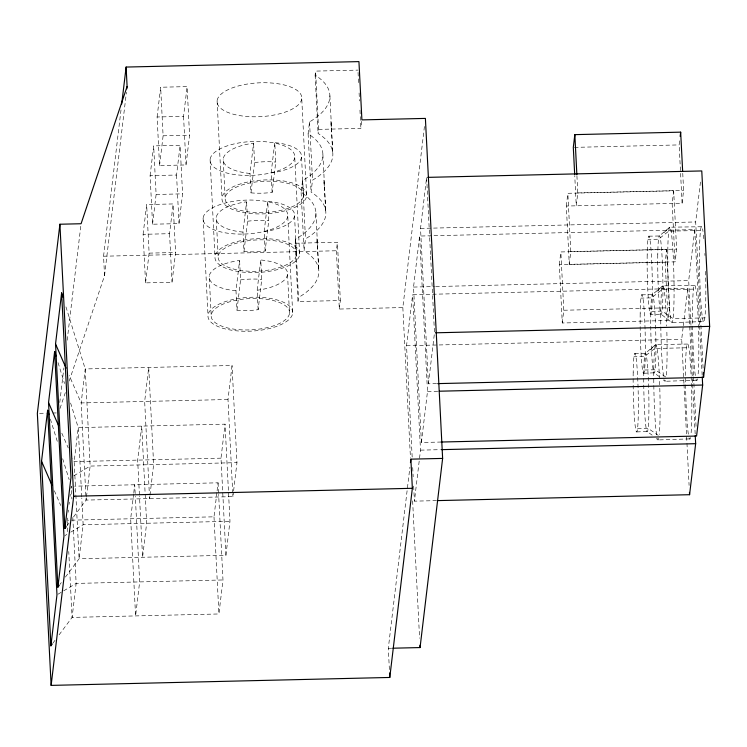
<?xml version="1.0" encoding="UTF-8"?>
<svg xmlns="http://www.w3.org/2000/svg" width="747" height="747" viewBox="0 0 747 747"><rect width="100%" height="100%" fill="white"/><g stroke="black" fill="none" stroke-linecap="round" stroke-linejoin="round"><path stroke-width="0.56" stroke-dasharray="3.73 2.8" d="M59.751 402.512L63.878 367.907M67.183 340.23L80.937 224.894M67.445 517.998L67.174 520.267L213.997 516.821L216.975 491.881M68.117 512.33L68.388 510.061M69.06 504.393L69.331 502.124M70.013 496.456L70.283 494.197M70.956 488.529L71.226 486.26L71.871 498.977M69.191 381.054L104.543 275.652L103.562 256.221L121.033 109.744M104.543 275.652L126.42 92.264M86.353 497.819L86.082 500.088L73.094 517.512M86.493 496.69L90.144 466.081L85.223 368.943L65.381 305.047M143.107 234.315L146.655 204.557L173.117 203.94L175.573 252.505L172.025 282.263L145.572 282.88L143.107 234.315L169.569 233.69L173.117 203.94M150.1 175.648L153.658 145.898L180.111 145.273L182.576 193.846L179.019 223.605L152.565 224.221L150.1 175.648L176.563 175.031L180.111 145.273M157.103 116.99L160.652 87.24L187.105 86.615L189.57 135.188L186.022 164.947L159.559 165.563L157.103 116.99L183.557 116.373L187.105 86.615M145.572 282.88L149.12 253.13L146.655 204.557M152.565 224.221L156.114 194.472L153.658 145.898M159.559 165.563L163.107 135.814L160.652 87.24M133.638 493.842L130.669 518.773L135.59 615.92L139.642 581.913L135.31 496.335M133.778 492.703L134.721 484.775L135.254 495.177M149.858 496.335L149.587 498.604L149.344 493.972M149.988 495.205L153.639 464.597L148.718 367.449L144.666 401.456L149.288 492.815M289.5 313.301A39.246 15.65 -2.9 0 0 232.392 301.06A39.246 15.65 -2.9 0 0 229.142 328.297A39.246 15.65 -2.9 0 0 289.5 313.301L287.53 274.448A39.246 15.65 -2.9 0 0 260.759 259.975L261.749 279.406L258.135 309.688A39.246 15.65 -2.9 0 1 236.967 310.182L235.987 290.751L239.6 260.47A39.246 15.65 -2.9 0 0 209.216 276.278L211.186 315.141M296.494 254.643A39.246 15.65 -2.9 0 0 239.385 242.402A39.246 15.65 -2.9 0 0 236.136 269.639A39.246 15.65 -2.9 0 0 296.494 254.643L294.533 215.79A39.246 15.65 -2.9 0 0 267.762 201.316L268.743 220.738L265.129 251.029A39.246 15.65 -2.9 0 1 243.97 251.524L242.98 232.093L246.594 201.811A39.246 15.65 -2.9 0 0 216.21 217.62L218.18 256.482M303.497 195.985A39.246 15.65 -2.9 0 0 246.379 183.743A39.246 15.65 -2.9 0 0 243.13 210.981A39.246 15.65 -2.9 0 0 303.497 195.985L301.527 157.131A39.246 15.65 -2.9 0 0 274.756 142.658L275.746 162.08L272.132 192.371A39.246 15.65 -2.9 0 1 250.964 192.866L249.974 173.435L253.588 143.153A39.246 15.65 -2.9 0 0 223.213 158.962L225.183 197.824M236.967 310.182L240.581 279.901L239.6 260.47M243.97 251.524L247.574 221.243L246.594 201.811M250.964 192.866L254.578 162.575L253.588 143.153M217.106 490.751L218.059 482.814L74.691 486.176M65.409 577.086L79.089 558.747L225.921 555.31L221 458.163L225.052 424.156L78.22 427.601L70.013 401.167M232.737 493.179L227.994 399.505L232.046 365.498L85.223 368.943L81.162 402.941L86.082 500.088L232.915 496.652L233.456 492.114M258.135 309.688L257.155 290.256L260.759 259.975M265.129 251.029L264.149 231.598L267.762 201.316M272.132 192.371L271.142 172.94L274.756 142.658M59.097 634.829L72.095 617.405L218.918 613.969L222.98 579.961L218.638 494.383M225.921 555.31L229.973 521.303L225.052 424.156M233.587 490.984L236.967 462.645L232.046 365.498M295.065 243.251L337.401 242.261L340.352 300.546L298.016 301.536L295.065 243.251L295.551 239.217A106.065 42.29 -2.9 0 0 301.125 192.455L302.544 180.559A106.065 42.29 -2.9 0 0 308.119 133.797L309.538 121.892A106.065 42.29 -2.9 0 0 315.122 75.139L315.598 71.105L357.934 70.106M298.016 301.536L298.501 297.502A106.065 42.29 -2.9 0 0 304.076 250.74L305.495 238.844A106.065 42.29 -2.9 0 0 311.079 192.082L312.498 180.186A106.065 42.29 -2.9 0 0 318.073 133.424L318.549 129.39L315.598 71.105M424.436 126.476L402.838 307.559L339.334 309.053L336.383 250.759L337.401 242.261M339.334 309.053L340.352 300.546M318.549 129.39L360.885 128.391L361.772 120.958M412.176 457.071L406.536 345.721L412.624 294.71L687.782 288.258L689.668 325.375M441.234 442.028L421.411 442.495L413.539 287.063L419.618 236.052L431.28 235.781M436.565 383.641L428.404 383.827L420.533 228.405L426.621 177.394L429.609 236.547M389.392 669.611L388.309 648.312L409.907 467.23M436.565 500.63L414.417 501.153L420.496 450.142L412.624 294.71M421.411 442.495L427.489 391.484L419.618 236.052M428.404 383.827L434.493 332.826L431.551 274.831M559.326 264.709L560.848 251.954L666.669 249.47L669.629 307.764L668.107 320.51L562.276 322.993L559.326 264.709L665.157 262.225L666.669 249.47M566.319 206.051L567.841 193.296L673.673 190.812L676.623 249.106L675.101 261.852L569.27 264.335L566.319 206.051L682.095 203.193L683.617 190.438L682.749 173.295M562.276 322.993L563.798 310.238L560.848 251.954M569.27 264.335L570.792 251.58L567.841 193.296M576.917 175.778L577.786 192.922L576.264 205.677L574.76 175.956M673.673 190.812L672.151 203.567L675.101 261.852M682.095 203.193L679.144 144.909L679.779 139.596M683.935 383.342L681.703 339.269L683.188 326.803M683.318 325.664L687.782 288.258M690.928 324.684L688.697 280.611L694.775 229.6L432.448 235.753M703.095 368.103L695.69 221.952L700.695 180.008M59.993 408.497L65.512 392.035M66.941 525.767L68.995 523.012M59.947 584.425L61.31 582.595M52.944 643.083L54.998 640.338M648.788 236.173L659.265 235.996L669.854 227.191L701.891 226.743M641.794 294.832L652.271 294.654L662.86 285.858L694.897 285.401M634.801 353.499L645.277 353.322L655.866 344.516L687.903 344.059M664.055 232.569L669.854 227.191M657.061 291.227L662.86 285.858M650.067 349.885L655.866 344.516A47.733 2.979 88.7 0 1 659.442 377.991M73.85 475.792L90.144 466.081L236.967 462.645M64.933 535.599L66.847 534.45M70.685 532.172L83.141 524.739L229.973 521.303M57.939 594.257L62.729 591.4M63.691 590.83L76.147 583.407L222.98 579.961M705.579 271.329A47.733 2.979 88.7 0 1 703.431 321.565L671.992 322.62L660.974 314.142L650.721 314.627M696.447 380.242L664.989 381.278L663.327 379.906M689.453 438.9L657.995 439.936L656.324 438.564M643.727 373.285L653.98 372.809L659.153 376.488M636.724 431.943L646.986 431.467L652.159 435.146M163.107 135.814L189.57 135.188M574.48 147.364L679.144 144.909M156.114 194.472L182.576 193.846M577.786 192.922L683.617 190.438M420.533 228.405L695.69 221.952M700.453 230.45L668.705 231.187L658.518 239.208L647.938 239.46M149.12 253.13L175.573 252.505M103.562 256.221L336.383 250.759M570.792 251.58L676.623 249.106M413.539 287.063L434.521 286.568M435.688 286.54L688.697 280.611M693.459 289.108L661.711 289.845L651.524 297.866L640.935 298.118M563.798 310.238L669.629 307.764M651.58 311.35L662.159 311.097L673.14 318.624L704.888 317.877M406.536 345.721L681.703 339.269M686.465 347.766L654.717 348.513L644.521 356.524L633.942 356.777M644.577 370.008L655.166 369.756L666.137 377.282A47.733 2.979 88.7 0 0 666.8 329.576M427.489 391.484L437.985 391.232M227.994 399.505L81.162 402.941L69.266 375.554M39.582 413.334L46.258 413.175M52.944 413.026L56.286 412.942M637.583 428.666L648.163 428.414L658.228 435.314M420.496 450.142L440.319 449.675M221 458.163L74.168 461.609L72.795 458.443M388.309 648.312L391.708 648.228M61.814 433.157L68.22 447.911M54.354 490.76L60.759 505.514M58.042 362.612L64.541 383.538M50.366 419.067L57.892 443.298M62.673 458.723L69.172 479.649M331.248 127.251L330.865 121.107L332.779 152.874L329.829 94.589M324.254 185.91L323.871 179.775L325.785 211.532L322.835 153.247M317.26 244.568L316.877 238.433L318.792 270.19L315.841 211.905M694.775 229.6L699.594 324.712M699.659 325.879L702.18 375.75M690.984 325.851L693.515 375.722M693.571 376.88L696.157 427.919M689.724 326.542L692.6 383.379M692.656 384.537L695.186 434.409M683.991 384.509L689.098 485.419M665.157 262.225L668.107 320.51M429.674 237.705L430.552 255.11M430.608 256.268L431.495 273.663M412.708 467.51L413.175 476.791M413.651 486.073L414.417 501.153M402.838 307.559L410.448 457.771M412.624 500.854L419.59 638.255M358.046 72.394L358.569 82.684M359.092 92.964L359.494 100.966M359.961 110.108L360.885 128.391M315.122 75.139L318.073 133.424M309.538 121.892L312.498 180.186M308.119 133.797L311.079 192.082M301.751 98.763A42.43 16.92 -2.9 0 1 236.491 114.982A42.43 16.92 -2.9 0 1 240.002 85.531A42.43 16.92 -2.9 0 1 301.751 98.763L306.672 195.91A42.43 16.92 -2.9 0 1 241.412 212.12A42.43 16.92 -2.9 0 1 244.923 182.67A42.43 16.92 -2.9 0 1 306.672 195.91M302.544 180.559L305.495 238.844M301.125 192.455L304.076 250.74M294.748 157.421A42.43 16.92 -2.9 0 1 229.497 173.64A42.43 16.92 -2.9 0 1 233.008 144.19A42.43 16.92 -2.9 0 1 294.748 157.421L299.668 254.568A42.43 16.92 -2.9 0 1 234.418 270.787A42.43 16.92 -2.9 0 1 237.929 241.337A42.43 16.92 -2.9 0 1 299.668 254.568M295.551 239.217L298.501 297.502M287.754 216.088A42.43 16.92 -2.9 0 1 222.503 232.298A42.43 16.92 -2.9 0 1 226.014 202.848A42.43 16.92 -2.9 0 1 287.754 216.088L292.675 313.226A42.43 16.92 -2.9 0 1 227.424 329.446A42.43 16.92 -2.9 0 1 230.935 299.995A42.43 16.92 -2.9 0 1 292.675 313.226M217.088 100.752L222.008 197.899M232.793 494.337L232.915 496.652M210.084 159.41L215.005 256.557M218.059 482.814L218.582 493.225M203.091 218.068L208.011 315.215M213.997 516.821L218.918 613.969M183.557 116.373L186.022 164.947M176.563 175.031L179.019 223.605M169.569 233.69L172.025 282.263M139.418 494.813L137.663 460.115L141.725 426.107L146.645 523.255L142.584 557.262L139.484 495.971M81.74 496.988L78.22 427.601L74.168 461.609L79.089 558.747L83.141 524.739L81.796 498.146M72.804 517.484L76.147 583.407L72.095 617.405L68.752 551.491M67.23 521.425L67.818 532.984M254.578 162.575A39.246 15.65 -2.9 0 1 275.746 162.08M301.527 157.131A39.246 15.65 -2.9 0 1 271.142 172.94M249.974 173.435A39.246 15.65 -2.9 0 1 223.213 158.962M247.574 221.243A39.246 15.65 -2.9 0 1 268.743 220.738M294.533 215.79A39.246 15.65 -2.9 0 1 264.149 231.598M242.98 232.093A39.246 15.65 -2.9 0 1 216.21 217.62M240.581 279.901A39.246 15.65 -2.9 0 1 261.749 279.406M287.53 274.448A39.246 15.65 -2.9 0 1 257.155 290.256M235.987 290.751A39.246 15.65 -2.9 0 1 209.216 276.278M703.431 321.565A47.733 2.979 88.7 0 1 699.5 260.526A47.733 2.979 88.7 0 1 703.011 231.495M703.469 235.062A47.733 2.979 88.7 0 1 704.048 241.094M704.869 253.448A47.733 2.979 88.7 0 1 704.981 255.567M665.586 380.391A47.733 2.979 88.7 0 1 664.279 379.859M663.588 376.227A47.733 2.979 88.7 0 1 661.263 295.056A47.733 2.979 88.7 0 1 666.688 326.112M697.53 378.85A47.733 2.979 88.7 0 1 696.036 379.112M695.336 375.489A47.733 2.979 88.7 0 1 692.674 302.246A47.733 2.979 88.7 0 1 697.39 304.178A47.733 2.979 88.7 0 1 697.885 376.535M658.789 438.256A47.733 2.979 88.7 0 1 657.052 437.546M656.594 434.894A47.733 2.979 88.7 0 1 653.756 378.962M653.746 375.657A47.733 2.979 88.7 0 1 655.894 344.526M659.573 381.353A47.733 2.979 88.7 0 1 659.694 384.78M659.806 388.235A47.733 2.979 88.7 0 1 659.302 434.427M690.536 437.518A47.733 2.979 88.7 0 1 689.033 437.77M688.342 434.147A47.733 2.979 88.7 0 1 685.681 360.904A47.733 2.979 88.7 0 1 690.387 362.837A47.733 2.979 88.7 0 1 690.891 435.193M667.799 249.984A47.733 2.979 88.7 0 0 671.955 322.611A47.733 2.979 88.7 0 0 673.01 252.122A47.733 2.979 88.7 0 0 667.799 249.984M657.771 254.662A39.246 2.446 88.7 0 0 661.188 314.375A39.246 2.446 88.7 0 0 662.057 256.426A39.246 2.446 88.7 0 0 657.771 254.662M647.191 254.914A39.246 2.446 88.7 0 0 650.609 314.618A39.246 2.446 88.7 0 0 651.468 256.669A39.246 2.446 88.7 0 0 647.191 254.914M650.777 313.32A39.246 2.446 88.7 0 0 654.195 373.033A39.246 2.446 88.7 0 0 655.054 315.085A39.246 2.446 88.7 0 0 650.777 313.32M640.188 313.572A39.246 2.446 88.7 0 0 643.615 373.285A39.246 2.446 88.7 0 0 644.474 315.327A39.246 2.446 88.7 0 0 640.188 313.572M643.783 371.978A39.246 2.446 88.7 0 0 647.201 431.691A39.246 2.446 88.7 0 0 648.06 373.743A39.246 2.446 88.7 0 0 643.783 371.978M633.195 372.23A39.246 2.446 88.7 0 0 636.612 431.943A39.246 2.446 88.7 0 0 637.48 373.986A39.246 2.446 88.7 0 0 633.195 372.23"/><path stroke-width="1.12" d="M126.122 67.062L127.102 86.493L81.078 223.736L59.909 224.231L37.35 413.39L51.132 685.391L389.785 677.454L412.353 488.295L410.869 459.153L442.626 458.415L425.398 118.409L361.903 119.894L358.943 61.609L126.122 67.062L121.714 103.973M52.262 643.998L50.899 645.838L41.543 461.263L47.631 410.252L48.994 414.66M59.256 585.34L57.892 587.179L48.546 402.605L54.624 351.594L55.997 356.002M66.259 526.682L64.886 528.521L55.539 343.937L61.618 292.936L62.991 297.343M50.899 645.838L56.977 594.827L47.631 410.252M57.892 587.179L63.971 536.169L54.624 351.594M64.886 528.521L70.974 477.51L61.618 292.936M51.132 685.391L73.692 496.241L59.909 224.231M126.831 88.8L127.102 86.493M410.458 462.617L410.869 459.153M392.847 648.209L420.057 647.565L442.626 458.415M682.637 171.016L680.666 132.154L574.835 134.637L573.313 147.392L574.704 174.817M680.162 136.402L680.666 132.154M437.733 500.602L689.574 494.701L695.653 443.69L695.242 435.576M702.245 376.908L702.656 385.032L696.568 436.043L441.234 442.028M437.733 383.613L703.562 377.384L709.65 326.374L701.778 170.942L427.779 177.366M435.66 332.798L709.65 326.374M439.152 391.213L702.656 385.032M441.486 449.647L695.653 443.69M73.692 496.241L412.353 488.295M55.539 343.937L66.063 368.178M48.546 402.605L58.611 425.781M41.543 461.263L52.066 485.494M703.329 372.744L703.562 377.384M689.453 492.376L689.574 494.701M574.835 134.637L576.861 174.639M419.945 645.24L420.057 647.565M389.56 672.972L389.785 677.454"/></g></svg>
